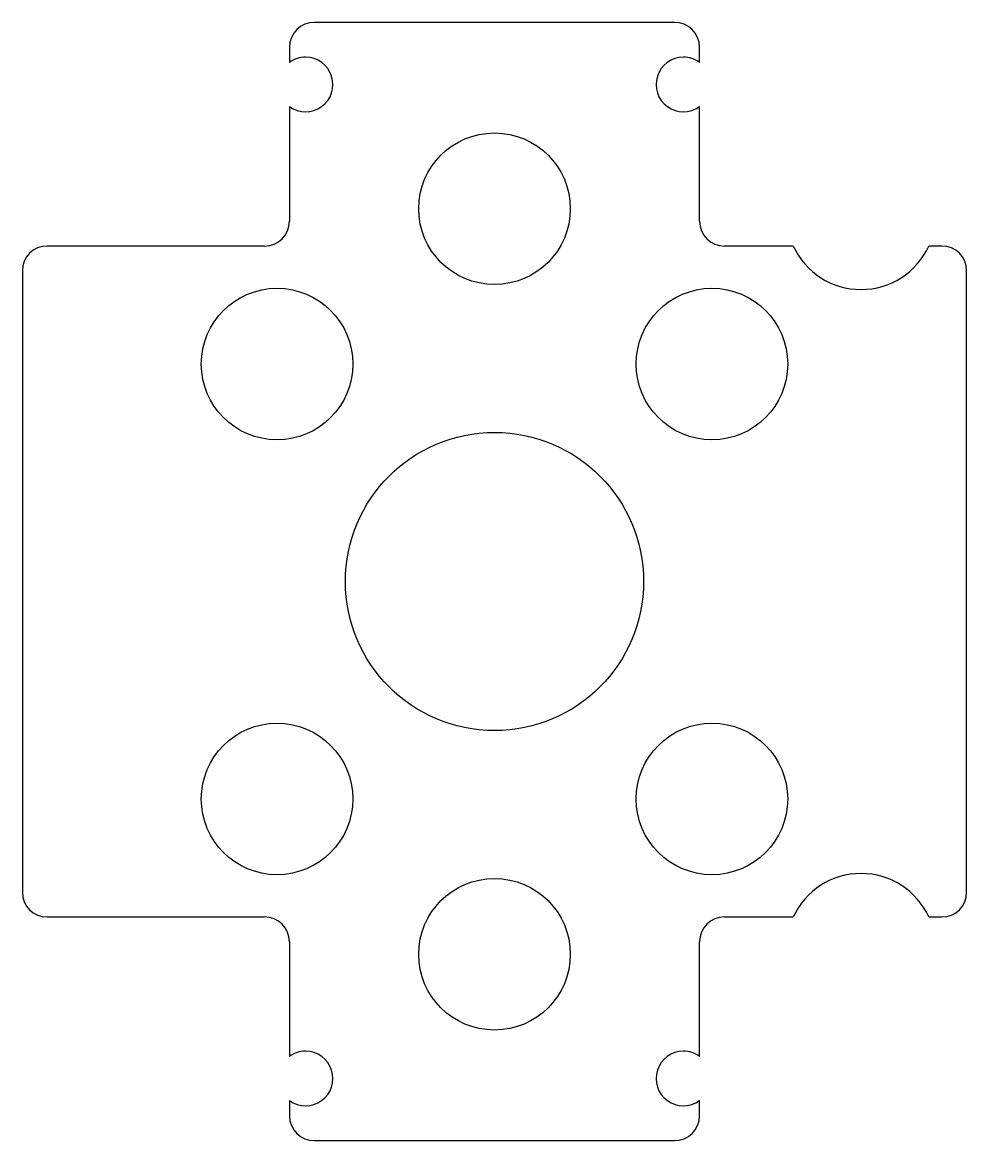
# Model space of a CAD drawing. Extents: x -19 to 19, y -22.5 to 22.5.
import ezdxf

# ---------------------------------------------------------------- set-up
doc = ezdxf.new("R2010")
doc.units = 0
doc.layers.get('0').update_dxf_attribs({"linetype": 'continuous'})

# ---------------------------------------------------------------- blocks, each defined once
blk = doc.blocks.new('SHAPE2DVIEW')
at = {"color": 0}
for p, q in [((7.25, 22.5), (-7.25, 22.5)), ((-8.25, 21.5), (-8.25, 20.887)), ((8.25, 20.887), (8.25, 21.5)), ((-8.25, 19.113), (-8.25, 14.5)), ((8.25, 14.5), (8.25, 19.113)), ((-9.25, 13.5), (-18, 13.5)), ((12.023, 13.5), (9.25, 13.5)), ((18, 13.5), (17.477, 13.5)), ((-19, 12.5), (-19, -12.5)), ((19, -12.5), (19, 12.5)), ((-18, -13.5), (-9.25, -13.5)), ((9.25, -13.5), (12.023, -13.5)), ((17.477, -13.5), (18, -13.5)), ((-8.25, -14.5), (-8.25, -19.113)), ((8.25, -19.113), (8.25, -14.5)), ((-8.25, -20.887), (-8.25, -21.5)), ((8.25, -21.5), (8.25, -20.887)), ((-7.25, -22.5), (7.25, -22.5))]:
    blk.add_line(p, q, dxfattribs=at)
for centre, radius in [((0, 15), 3.05), ((-8.75, 8.75), 3.05), ((8.75, 8.75), 3.05), ((0, 0), 6), ((-8.75, -8.75), 3.05), ((8.75, -8.75), 3.05), ((0, -15), 3.05)]:
    blk.add_circle(centre, radius, dxfattribs=at)
for centre, radius, start, end in [((-7.25, 21.5), 1, 90, -180), ((7.25, 21.5), 1, 0, 90), ((-7.6, 20), 1.1, -126.2215, 90), ((-7.6, 20), 1.1, 90, 126.2215), ((7.6, 20), 1.1, 90, -53.7785), ((7.6, 20), 1.1, 53.7785, 90), ((-9.25, 14.5), 1, -90, 0), ((9.25, 14.5), 1, -180, -90), ((-18, 12.5), 1, 90, -180), ((14.75, 14.75), 3, -155.3757, -24.6243), ((18, 12.5), 1, 0, 90), ((14.75, -14.75), 3, 90, 155.3757), ((14.75, -14.75), 3, 24.6243, 90), ((-18, -12.5), 1, -180, -90), ((18, -12.5), 1, -90, 0), ((-9.25, -14.5), 1, 0, 90), ((9.25, -14.5), 1, 90, -180), ((-7.6, -20), 1.1, 90, 126.2215), ((-7.6, -20), 1.1, -126.2215, 90), ((7.6, -20), 1.1, 90, -53.7785), ((7.6, -20), 1.1, 53.7785, 90), ((-7.25, -21.5), 1, -180, -90), ((7.25, -21.5), 1, -90, 0)]:
    blk.add_arc(centre, radius, start, end, dxfattribs=at)

msp = doc.modelspace()

# ---------------------------------------------------------------- block references
at = {"color": 0}
msp.add_blockref('SHAPE2DVIEW', (0, 0), dxfattribs=at)

doc.saveas('drawing.dxf')
